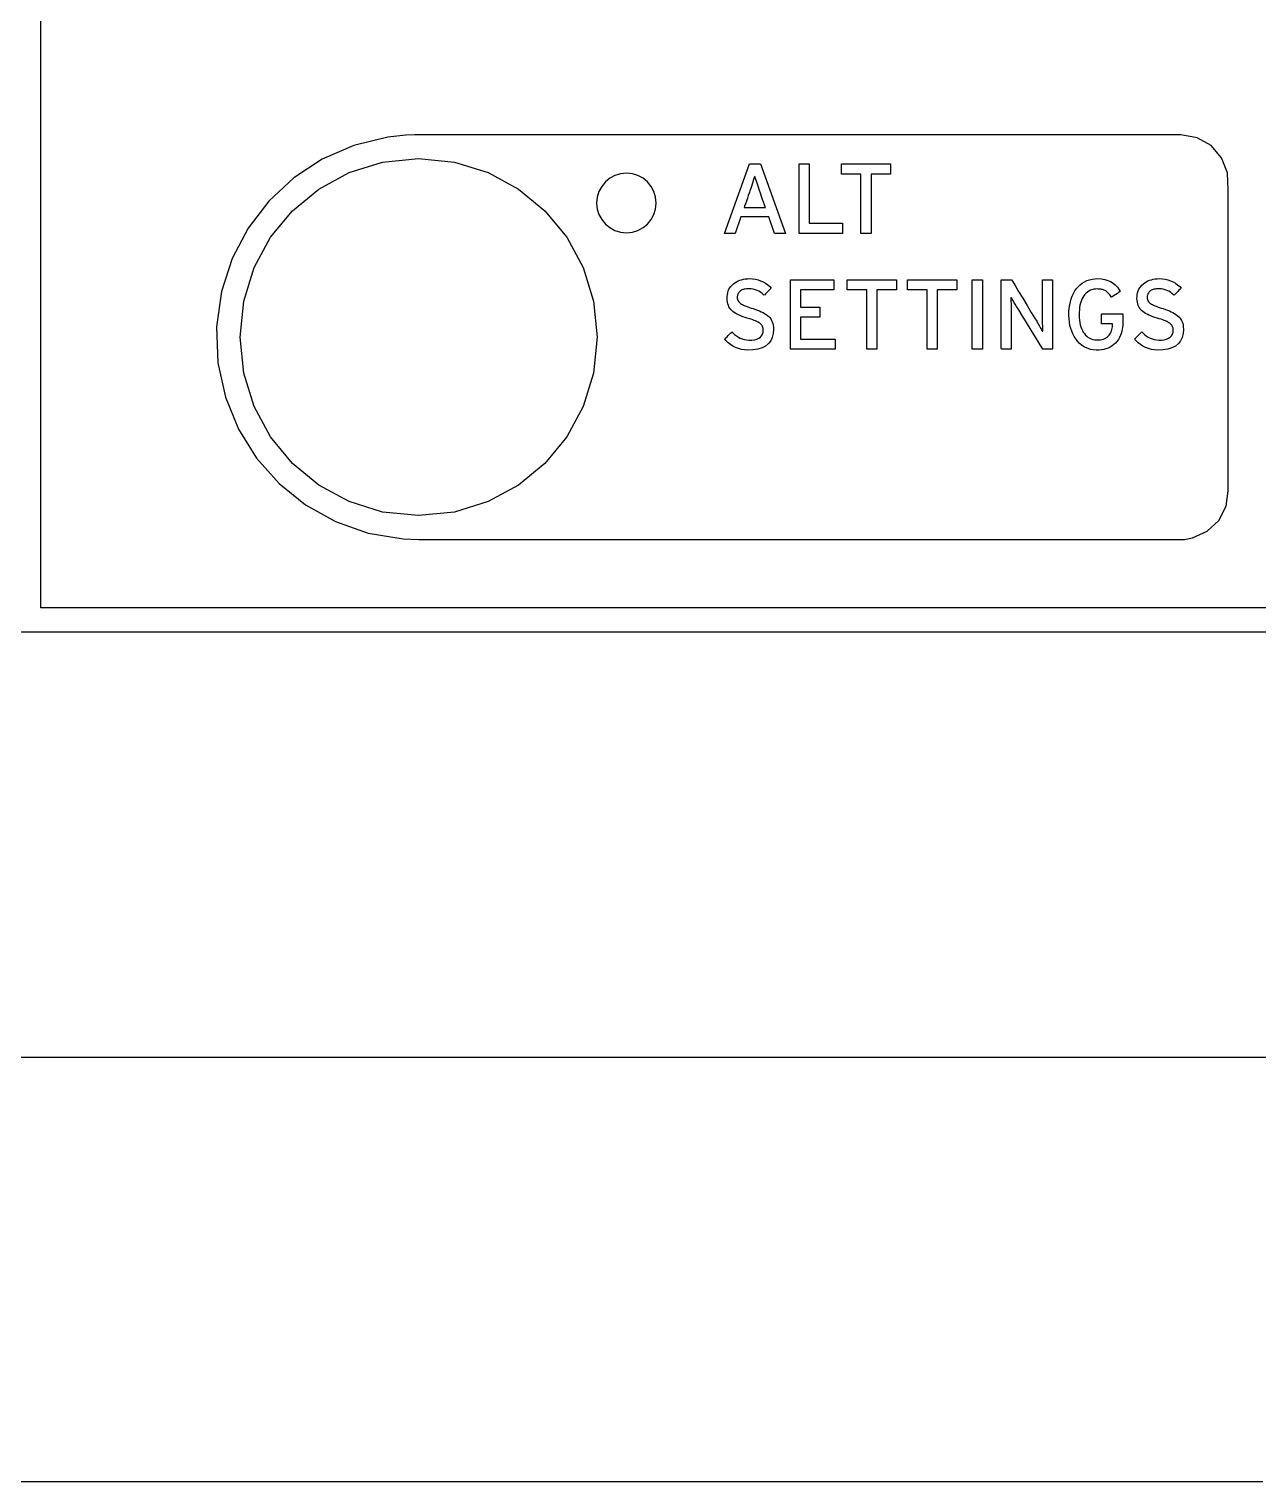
# Model space of a CAD drawing. Extents: x 1 to 47.7, y 0.2 to 33.4.
# Drawn here: x 14.345 to 16.41, y 9.35 to 11.791 of the extents above; entities that cross this region are included whole.
import ezdxf

# ---------------------------------------------------------------- set-up
doc = ezdxf.new("R2010")
doc.units = 0
doc.header["$MEASUREMENT"] = 0
for name, color, linetype in [('3_1__HORIZONTAL_RACK__H', 7, 'CONTINUOUS'), ('3_2__HORIZONTAL_PANEL__3', 7, 'CONTINUOUS'), ('6_0____DWG', 7, 'CONTINUOUS')]:
    doc.layers.add(name, color=color, linetype=linetype)

msp = doc.modelspace()

# ---------------------------------------------------------------- linework, layer by layer
at = {"layer": '3_1__HORIZONTAL_RACK__H'}
msp.add_lwpolyline([(12.9108, 10.0636), (13.3143, 10.0636), (13.5151, 10.0636), (13.7153, 10.0636), (13.9147, 10.0636), (14.1132, 10.0636), (14.3107, 10.0636), (14.5071, 10.0636), (14.7023, 10.0636), (14.8963, 10.0636), (15.0888, 10.0636), (15.2799, 10.0636), (15.4693, 10.0636), (15.6571, 10.0636), (15.8431, 10.0636), (16.0273, 10.0636), (16.2094, 10.0636), (16.3895, 10.0636), (16.4787, 10.0636)], dxfattribs=at)
at = {"layer": '3_2__HORIZONTAL_PANEL__3'}
msp.add_lwpolyline([(16.4182, 9.35), (16.3143, 9.35), (16.2098, 9.35), (16.1048, 9.35), (15.9994, 9.35), (15.8934, 9.35), (15.6801, 9.35), (15.465, 9.35), (15.2482, 9.35), (15.0299, 9.35), (14.8101, 9.35), (14.5889, 9.35), (14.3666, 9.35), (14.1431, 9.35), (13.9186, 9.35), (13.6932, 9.35), (13.4671, 9.35), (13.2403, 9.35), (13.0129, 9.35), (12.5569, 9.35)], dxfattribs=at)
at = {"layer": '6_0____DWG'}
for points in [[(16.5957, 10.8185), (16.3213, 10.8185), (16.047, 10.8185), (15.7774, 10.8185), (15.646, 10.8185), (15.5176, 10.8185), (15.3928, 10.8185), (15.2722, 10.8185), (15.1565, 10.8185), (15.0462, 10.8185), (14.942, 10.8185), (14.8444, 10.8185), (14.7541, 10.8185), (14.6716, 10.8185), (14.5976, 10.8185), (14.5327, 10.8185), (14.5038, 10.8185), (14.4774, 10.8185), (14.4536, 10.8185), (14.4325, 10.8185), (14.414, 10.8185), (14.3984, 10.8185), (14.3856, 10.8185), (14.3758, 10.8185), (14.369, 10.8185), (14.3653, 10.8185), (14.3645, 10.8187), (14.3645, 10.8211), (14.3645, 10.8265), (14.3645, 10.8347), (14.3645, 10.8457), (14.3645, 10.8593), (14.3645, 10.8756), (14.3645, 10.8944), (14.3645, 10.9157), (14.3645, 10.9395), (14.3645, 10.9938), (14.3645, 11.057), (14.3645, 11.1284), (14.3645, 11.2075), (14.3645, 11.2937), (14.3645, 11.3865), (14.3645, 11.4853), (14.3645, 11.5894), (14.3645, 11.6985), (14.3645, 11.8118)], [(15.5974, 11.4478), (15.5876, 11.4755), (15.5409, 11.4755), (15.5312, 11.4478), (15.5131, 11.4478), (15.5551, 11.5645), (15.5736, 11.5645), (15.6161, 11.4478), (15.5974, 11.4478)], [(15.6387, 11.4478), (15.6387, 11.5645), (15.6556, 11.5645), (15.6556, 11.4649), (15.7119, 11.4649), (15.7119, 11.4478), (15.6387, 11.4478)], [(15.7596, 11.5474), (15.7596, 11.4478), (15.7427, 11.4478), (15.7427, 11.5474), (15.7098, 11.5474), (15.7098, 11.5645), (15.7926, 11.5645), (15.7926, 11.5474), (15.7596, 11.5474)], [(15.6243, 11.2534), (15.6243, 11.37), (15.6971, 11.37), (15.6971, 11.3531), (15.6412, 11.3531), (15.6412, 11.3241), (15.6737, 11.3241), (15.6737, 11.3072), (15.6412, 11.3072), (15.6412, 11.2703), (15.6996, 11.2703), (15.6996, 11.2534), (15.6243, 11.2534)], [(15.7695, 11.3529), (15.7695, 11.2534), (15.7526, 11.2534), (15.7526, 11.3529), (15.7196, 11.3529), (15.7196, 11.37), (15.8025, 11.37), (15.8025, 11.3529), (15.7695, 11.3529)], [(15.8706, 11.3529), (15.8706, 11.2534), (15.8537, 11.2534), (15.8537, 11.3529), (15.8208, 11.3529), (15.8208, 11.37), (15.9036, 11.37), (15.9036, 11.3529), (15.8706, 11.3529)], [(15.9298, 11.2534), (15.9298, 11.37), (15.9467, 11.37), (15.9467, 11.2534), (15.9298, 11.2534)], [(14.2735, 10.7785), (14.4084, 10.7785), (14.5422, 10.7785), (14.6748, 10.7785), (14.8062, 10.7785), (14.9362, 10.7785), (15.0648, 10.7785), (15.1919, 10.7785), (15.3176, 10.7785), (15.4415, 10.7785), (15.5639, 10.7785), (15.6844, 10.7785), (15.8032, 10.7785), (15.92, 10.7785), (16.0349, 10.7785), (16.1478, 10.7785), (16.2586, 10.7785), (16.3672, 10.7785), (16.4735, 10.7785)]]:
    msp.add_lwpolyline(points, dxfattribs=at)
for points in [[(16.2801, 11.6136), (16.269, 11.6136), (16.2375, 11.6136), (16.188, 11.6136), (16.123, 11.6136), (16.0452, 11.6136), (15.9569, 11.6136), (15.7591, 11.6136), (15.5499, 11.6136), (15.3493, 11.6136), (15.2585, 11.6136), (15.1774, 11.6136), (15.1085, 11.6136), (15.0543, 11.6136), (15.0174, 11.6136), (15.0002, 11.6136), (14.9927, 11.6135), (14.9775, 11.6129), (14.9476, 11.6097), (14.8904, 11.5957), (14.8373, 11.5725), (14.7895, 11.541), (14.7477, 11.5021), (14.7129, 11.4567), (14.686, 11.4058), (14.668, 11.3503), (14.6597, 11.291), (14.662, 11.2303), (14.6746, 11.1726), (14.6965, 11.1189), (14.7269, 11.0703), (14.7648, 11.0276), (14.8093, 10.9917), (14.8595, 10.9637), (14.9144, 10.9443), (14.9732, 10.9346), (14.9995, 10.9336), (15.0137, 10.9336), (15.0479, 10.9336), (15.0998, 10.9336), (15.1667, 10.9336), (15.2462, 10.9336), (15.3358, 10.9336), (15.4329, 10.9336), (15.6397, 10.9336), (15.8465, 10.9336), (15.9436, 10.9336), (16.0331, 10.9336), (16.1126, 10.9336), (16.1796, 10.9336), (16.2314, 10.9336), (16.2657, 10.9336), (16.2799, 10.9336), (16.2862, 10.9338), (16.3001, 10.9361), (16.3248, 10.9473), (16.3442, 10.9657), (16.3565, 10.9898), (16.3601, 11.0151), (16.3601, 11.0245), (16.3601, 11.0415), (16.3601, 11.0948), (16.3601, 11.1668), (16.3601, 11.2492), (16.3601, 11.413), (16.3601, 11.4779), (16.3601, 11.5207), (16.3585, 11.5497), (16.3485, 11.5751), (16.331, 11.5953), (16.3076, 11.6087), (16.2801, 11.6136)], [(14.9993, 10.9736), (14.9388, 10.9797), (14.8825, 10.9972), (14.8316, 11.0248), (14.7872, 11.0614), (14.7505, 11.1058), (14.7229, 11.1568), (14.7054, 11.2131), (14.6993, 11.2736), (14.7054, 11.334), (14.7229, 11.3903), (14.7505, 11.4413), (14.7872, 11.4857), (14.8316, 11.5223), (14.8825, 11.55), (14.9388, 11.5675), (14.9993, 11.5736), (15.0598, 11.5675), (15.1161, 11.55), (15.167, 11.5223), (15.2114, 11.4857), (15.2481, 11.4413), (15.2757, 11.3903), (15.2932, 11.334), (15.2993, 11.2736), (15.2932, 11.2131), (15.2757, 11.1568), (15.2481, 11.1058), (15.2114, 11.0614), (15.167, 11.0248), (15.1161, 10.9972), (15.0598, 10.9797)], [(15.3484, 11.4489), (15.3585, 11.45), (15.3679, 11.4529), (15.3764, 11.4575), (15.3838, 11.4636), (15.3899, 11.471), (15.3945, 11.4795), (15.3974, 11.4888), (15.3985, 11.4989), (15.3974, 11.509), (15.3945, 11.5184), (15.3899, 11.5269), (15.3838, 11.5343), (15.3764, 11.5404), (15.3679, 11.545), (15.3585, 11.5479), (15.3484, 11.5489), (15.3384, 11.5479), (15.329, 11.545), (15.3205, 11.5404), (15.3131, 11.5343), (15.307, 11.5269), (15.3024, 11.5184), (15.2995, 11.509), (15.2985, 11.4989), (15.2995, 11.4888), (15.3024, 11.4795), (15.307, 11.471), (15.3131, 11.4636), (15.3205, 11.4575), (15.329, 11.4529), (15.3384, 11.45)], [(15.5729, 11.518), (15.5716, 11.5218), (15.5704, 11.5255), (15.5692, 11.529), (15.5681, 11.5324), (15.567, 11.5356), (15.566, 11.5387), (15.5651, 11.5416), (15.5643, 11.5443), (15.5635, 11.5427), (15.5627, 11.5399), (15.5617, 11.5369), (15.5608, 11.5337), (15.5597, 11.5304), (15.5586, 11.5269), (15.5574, 11.5232), (15.5561, 11.5194), (15.5554, 11.5174), (15.5546, 11.5152), (15.5533, 11.5115), (15.5518, 11.5069), (15.5501, 11.502), (15.5485, 11.4975), (15.5472, 11.4938), (15.5464, 11.4915), (15.5465, 11.4911), (15.5491, 11.4911), (15.5537, 11.4911), (15.5597, 11.4911), (15.5662, 11.4911), (15.5725, 11.4911), (15.5778, 11.4911), (15.5813, 11.4911), (15.5822, 11.4912), (15.5817, 11.4927), (15.5806, 11.4959), (15.5791, 11.5002), (15.5774, 11.505), (15.5757, 11.5098), (15.5743, 11.514), (15.5733, 11.5169)], [(15.5957, 11.2869), (15.5952, 11.2795), (15.5936, 11.273), (15.591, 11.2674), (15.5872, 11.2626), (15.5823, 11.2586), (15.5764, 11.2556), (15.5694, 11.2534), (15.5612, 11.252), (15.5527, 11.2516), (15.5472, 11.252), (15.5419, 11.2529), (15.5369, 11.2543), (15.5321, 11.2561), (15.5276, 11.2583), (15.5234, 11.2611), (15.5195, 11.2642), (15.5158, 11.2679), (15.5137, 11.2704), (15.5144, 11.2712), (15.5158, 11.2725), (15.5176, 11.2743), (15.5197, 11.2764), (15.5217, 11.2784), (15.5235, 11.2802), (15.5249, 11.2816), (15.5257, 11.2824), (15.5274, 11.2807), (15.5304, 11.278), (15.5334, 11.2756), (15.5366, 11.2736), (15.5399, 11.2719), (15.5433, 11.2706), (15.5469, 11.2696), (15.5505, 11.2689), (15.5543, 11.2686), (15.5591, 11.2687), (15.5636, 11.2693), (15.5676, 11.2703), (15.5709, 11.2717), (15.5737, 11.2736), (15.5758, 11.2759), (15.5773, 11.2786), (15.5783, 11.2818), (15.5786, 11.2854), (15.5785, 11.287), (15.5783, 11.2885), (15.578, 11.2898), (15.5775, 11.2911), (15.5769, 11.2924), (15.5761, 11.2936), (15.5752, 11.2947), (15.5741, 11.2958), (15.5729, 11.2968), (15.5714, 11.2978), (15.5697, 11.2987), (15.5679, 11.2997), (15.5657, 11.3007), (15.5634, 11.3016), (15.5609, 11.3026), (15.5581, 11.3035), (15.5551, 11.3044), (15.5517, 11.3054), (15.5479, 11.3066), (15.5443, 11.3078), (15.5409, 11.3091), (15.5378, 11.3105), (15.5349, 11.3119), (15.5322, 11.3134), (15.5297, 11.3149), (15.5275, 11.3165), (15.5255, 11.3182), (15.5238, 11.32), (15.5222, 11.322), (15.5209, 11.3242), (15.5198, 11.3266), (15.519, 11.3293), (15.5183, 11.3321), (15.5179, 11.3352), (15.5177, 11.3384), (15.5178, 11.3418), (15.5182, 11.3451), (15.5188, 11.3482), (15.5197, 11.3511), (15.5209, 11.3539), (15.5224, 11.3565), (15.5241, 11.3589), (15.5262, 11.3611), (15.5284, 11.3632), (15.5309, 11.365), (15.5334, 11.3666), (15.5361, 11.368), (15.5389, 11.3692), (15.5419, 11.3701), (15.5451, 11.3709), (15.5483, 11.3714), (15.5518, 11.3718), (15.5555, 11.3719), (15.5604, 11.3716), (15.5652, 11.3709), (15.5698, 11.3699), (15.5741, 11.3684), (15.5783, 11.3665), (15.5822, 11.3642), (15.586, 11.3616), (15.5896, 11.3585), (15.5919, 11.356), (15.5913, 11.3553), (15.59, 11.354), (15.5882, 11.3522), (15.5862, 11.3501), (15.5842, 11.348), (15.5824, 11.3461), (15.5809, 11.3446), (15.5801, 11.3438), (15.5789, 11.3448), (15.5764, 11.3471), (15.5738, 11.349), (15.571, 11.3507), (15.5681, 11.3521), (15.565, 11.3532), (15.5618, 11.354), (15.5584, 11.3545), (15.5549, 11.3548), (15.5522, 11.3548), (15.5501, 11.3546), (15.5482, 11.3543), (15.5464, 11.354), (15.5447, 11.3536), (15.5432, 11.353), (15.5418, 11.3524), (15.5405, 11.3516), (15.5394, 11.3508), (15.5385, 11.3498), (15.5376, 11.3488), (15.5368, 11.3477), (15.5362, 11.3466), (15.5357, 11.3454), (15.5353, 11.3442), (15.535, 11.3429), (15.5348, 11.3416), (15.5348, 11.3403), (15.5348, 11.3396), (15.5349, 11.3389), (15.5349, 11.3383), (15.535, 11.3377), (15.5352, 11.3371), (15.5353, 11.3365), (15.5355, 11.336), (15.5357, 11.3355), (15.536, 11.3349), (15.5362, 11.3344), (15.5366, 11.3338), (15.537, 11.3333), (15.5374, 11.3328), (15.5379, 11.3322), (15.5384, 11.3317), (15.5389, 11.3312), (15.5395, 11.3307), (15.5405, 11.33), (15.5419, 11.3291), (15.5435, 11.3282), (15.5454, 11.3273), (15.5475, 11.3263), (15.5499, 11.3254), (15.5524, 11.3244), (15.5552, 11.3234), (15.5583, 11.3225), (15.5618, 11.3214), (15.5655, 11.3202), (15.5689, 11.319), (15.5721, 11.3176), (15.5752, 11.3162), (15.5781, 11.3148), (15.5808, 11.3133), (15.5833, 11.3117), (15.5855, 11.31), (15.5876, 11.3083), (15.5895, 11.3063), (15.5911, 11.3041), (15.5925, 11.3017), (15.5936, 11.2992), (15.5945, 11.2964), (15.5951, 11.2934), (15.5955, 11.2902)], [(16.0483, 11.2534), (16.0467, 11.2561), (16.0423, 11.2632), (16.036, 11.2734), (16.0286, 11.2855), (16.0209, 11.298), (16.0137, 11.3097), (16.0078, 11.3192), (16.0041, 11.3251), (16.003, 11.3271), (16.0019, 11.3289), (16.0008, 11.3307), (15.9998, 11.3324), (15.9988, 11.3341), (15.9978, 11.3357), (15.9969, 11.3373), (15.996, 11.3388), (15.9952, 11.3402), (15.9948, 11.3393), (15.9948, 11.3365), (15.9948, 11.3336), (15.9949, 11.3306), (15.9949, 11.3275), (15.9949, 11.3244), (15.9949, 11.3211), (15.995, 11.3178), (15.995, 11.3143), (15.995, 11.3122), (15.995, 11.3068), (15.995, 11.2986), (15.995, 11.2888), (15.995, 11.2784), (15.995, 11.2686), (15.995, 11.2605), (15.995, 11.255), (15.995, 11.2534), (15.9942, 11.2534), (15.9925, 11.2534), (15.9901, 11.2534), (15.9874, 11.2534), (15.9846, 11.2534), (15.982, 11.2534), (15.98, 11.2534), (15.9788, 11.2534), (15.9786, 11.2542), (15.9786, 11.2618), (15.9786, 11.2755), (15.9786, 11.2933), (15.9786, 11.3131), (15.9786, 11.3328), (15.9786, 11.3501), (15.9786, 11.3631), (15.9786, 11.3696), (15.9789, 11.37), (15.9803, 11.37), (15.9826, 11.37), (15.9853, 11.37), (15.9883, 11.37), (15.9911, 11.37), (15.9935, 11.37), (15.9952, 11.37), (15.9958, 11.37), (15.9974, 11.3674), (16.0016, 11.3605), (16.0076, 11.3505), (16.0147, 11.3388), (16.022, 11.3266), (16.0289, 11.3152), (16.0344, 11.306), (16.038, 11.3002), (16.0391, 11.2982), (16.0404, 11.296), (16.0416, 11.2939), (16.0428, 11.2919), (16.0439, 11.29), (16.0449, 11.2881), (16.0459, 11.2863), (16.0469, 11.2846), (16.0478, 11.283), (16.0481, 11.2839), (16.0481, 11.2868), (16.0481, 11.2898), (16.0481, 11.2928), (16.048, 11.296), (16.048, 11.2992), (16.048, 11.3025), (16.048, 11.3059), (16.048, 11.3093), (16.048, 11.3115), (16.048, 11.3169), (16.048, 11.325), (16.048, 11.3348), (16.048, 11.3451), (16.048, 11.3548), (16.048, 11.363), (16.048, 11.3684), (16.048, 11.37), (16.0488, 11.37), (16.0505, 11.37), (16.0529, 11.37), (16.0556, 11.37), (16.0584, 11.37), (16.061, 11.37), (16.063, 11.37), (16.0642, 11.37), (16.0644, 11.3692), (16.0644, 11.3616), (16.0644, 11.3479), (16.0644, 11.3301), (16.0644, 11.3103), (16.0644, 11.2906), (16.0644, 11.2733), (16.0644, 11.2603), (16.0644, 11.2538), (16.0641, 11.2534), (16.0628, 11.2534), (16.0607, 11.2534), (16.0581, 11.2534), (16.0554, 11.2534), (16.0527, 11.2534), (16.0505, 11.2534), (16.0489, 11.2534)], [(16.1829, 11.299), (16.1827, 11.294), (16.1822, 11.2893), (16.1814, 11.2848), (16.1804, 11.2806), (16.179, 11.2767), (16.1773, 11.2731), (16.1753, 11.2697), (16.173, 11.2665), (16.1704, 11.2637), (16.1676, 11.2611), (16.1646, 11.2588), (16.1614, 11.2568), (16.1581, 11.2551), (16.1545, 11.2538), (16.1507, 11.2527), (16.1468, 11.252), (16.1426, 11.2516), (16.1381, 11.2516), (16.1332, 11.252), (16.1287, 11.2529), (16.1244, 11.2542), (16.1203, 11.2559), (16.1165, 11.2581), (16.1129, 11.2606), (16.1096, 11.2636), (16.1065, 11.267), (16.1036, 11.2707), (16.1011, 11.2746), (16.0988, 11.2789), (16.0969, 11.2834), (16.0953, 11.2882), (16.094, 11.2933), (16.0931, 11.2987), (16.0925, 11.3044), (16.0922, 11.3103), (16.0923, 11.3163), (16.0928, 11.3221), (16.0935, 11.3276), (16.0946, 11.3329), (16.0961, 11.3379), (16.0979, 11.3426), (16.0999, 11.347), (16.1024, 11.3511), (16.1051, 11.355), (16.1081, 11.3585), (16.1113, 11.3617), (16.1147, 11.3644), (16.1185, 11.3666), (16.1224, 11.3685), (16.1266, 11.37), (16.131, 11.371), (16.1357, 11.3717), (16.1408, 11.3719), (16.1468, 11.3715), (16.1523, 11.3705), (16.1574, 11.369), (16.162, 11.367), (16.1663, 11.3644), (16.1701, 11.3612), (16.1736, 11.3575), (16.1766, 11.3532), (16.1783, 11.3501), (16.1774, 11.3495), (16.1758, 11.3484), (16.1736, 11.347), (16.1711, 11.3454), (16.1686, 11.3439), (16.1664, 11.3424), (16.1646, 11.3413), (16.1636, 11.3407), (16.163, 11.3414), (16.162, 11.343), (16.161, 11.3444), (16.16, 11.3457), (16.1589, 11.347), (16.1578, 11.3482), (16.1567, 11.3492), (16.1555, 11.3502), (16.1543, 11.3511), (16.1531, 11.3518), (16.1517, 11.3524), (16.1503, 11.3529), (16.1488, 11.3534), (16.1472, 11.3538), (16.1456, 11.3541), (16.1438, 11.3543), (16.142, 11.3544), (16.1401, 11.3545), (16.137, 11.3543), (16.1339, 11.3539), (16.1309, 11.3532), (16.1282, 11.3522), (16.1256, 11.3509), (16.1232, 11.3493), (16.121, 11.3475), (16.119, 11.3453), (16.1171, 11.3429), (16.1155, 11.3402), (16.114, 11.3372), (16.1127, 11.3341), (16.1117, 11.3307), (16.1108, 11.3271), (16.1102, 11.3232), (16.1097, 11.3192), (16.1095, 11.3149), (16.1094, 11.3105), (16.1096, 11.3062), (16.1099, 11.3021), (16.1105, 11.2982), (16.1113, 11.2945), (16.1123, 11.2911), (16.1134, 11.2879), (16.1148, 11.2848), (16.1164, 11.282), (16.1182, 11.2794), (16.1201, 11.2771), (16.1223, 11.275), (16.1246, 11.2732), (16.1271, 11.2718), (16.1297, 11.2706), (16.1326, 11.2698), (16.1356, 11.2692), (16.1388, 11.2689), (16.142, 11.269), (16.1449, 11.2693), (16.1476, 11.2698), (16.1501, 11.2704), (16.1524, 11.2713), (16.1545, 11.2724), (16.1564, 11.2736), (16.1581, 11.2751), (16.1596, 11.2768), (16.1609, 11.2785), (16.162, 11.2804), (16.163, 11.2823), (16.1638, 11.2843), (16.1645, 11.2863), (16.165, 11.2885), (16.1654, 11.2907), (16.1656, 11.293), (16.1657, 11.2952), (16.1657, 11.2952), (16.1657, 11.2953), (16.1657, 11.2954), (16.1657, 11.2954), (16.1657, 11.2955), (16.1657, 11.2956), (16.1657, 11.2957), (16.1657, 11.2957), (16.1656, 11.2957), (16.1647, 11.2957), (16.1627, 11.2957), (16.16, 11.2957), (16.157, 11.2957), (16.1539, 11.2957), (16.151, 11.2957), (16.1488, 11.2957), (16.1474, 11.2957), (16.1472, 11.2958), (16.1472, 11.2969), (16.1472, 11.2988), (16.1472, 11.3014), (16.1472, 11.3042), (16.1472, 11.307), (16.1472, 11.3095), (16.1472, 11.3114), (16.1472, 11.3124), (16.1477, 11.3125), (16.1504, 11.3125), (16.1548, 11.3125), (16.1603, 11.3125), (16.1664, 11.3125), (16.1723, 11.3125), (16.1774, 11.3125), (16.1811, 11.3125), (16.1829, 11.3125), (16.1829, 11.3121), (16.1829, 11.311), (16.1829, 11.3092), (16.1829, 11.3071), (16.1829, 11.3048), (16.1829, 11.3026), (16.1829, 11.3008), (16.1829, 11.2995)], [(16.2845, 11.2869), (16.2841, 11.2795), (16.2825, 11.273), (16.2798, 11.2674), (16.2761, 11.2626), (16.2712, 11.2586), (16.2653, 11.2556), (16.2582, 11.2534), (16.2501, 11.252), (16.2416, 11.2516), (16.2361, 11.252), (16.2308, 11.2529), (16.2257, 11.2543), (16.221, 11.2561), (16.2165, 11.2583), (16.2123, 11.2611), (16.2083, 11.2642), (16.2047, 11.2679), (16.2026, 11.2704), (16.2033, 11.2712), (16.2047, 11.2725), (16.2065, 11.2743), (16.2085, 11.2764), (16.2106, 11.2784), (16.2124, 11.2802), (16.2138, 11.2816), (16.2146, 11.2824), (16.2163, 11.2807), (16.2192, 11.278), (16.2223, 11.2756), (16.2255, 11.2736), (16.2288, 11.2719), (16.2322, 11.2706), (16.2357, 11.2696), (16.2394, 11.2689), (16.2431, 11.2686), (16.2479, 11.2687), (16.2525, 11.2693), (16.2564, 11.2703), (16.2598, 11.2717), (16.2625, 11.2736), (16.2647, 11.2759), (16.2662, 11.2786), (16.2672, 11.2818), (16.2675, 11.2854), (16.2674, 11.287), (16.2672, 11.2885), (16.2669, 11.2898), (16.2664, 11.2911), (16.2657, 11.2924), (16.265, 11.2936), (16.264, 11.2947), (16.263, 11.2958), (16.2618, 11.2968), (16.2603, 11.2978), (16.2586, 11.2987), (16.2567, 11.2997), (16.2546, 11.3007), (16.2523, 11.3016), (16.2498, 11.3026), (16.247, 11.3035), (16.244, 11.3044), (16.2406, 11.3054), (16.2368, 11.3066), (16.2332, 11.3078), (16.2298, 11.3091), (16.2267, 11.3105), (16.2237, 11.3119), (16.2211, 11.3134), (16.2186, 11.3149), (16.2164, 11.3165), (16.2144, 11.3182), (16.2127, 11.32), (16.2111, 11.322), (16.2098, 11.3242), (16.2087, 11.3266), (16.2078, 11.3293), (16.2072, 11.3321), (16.2068, 11.3352), (16.2066, 11.3384), (16.2067, 11.3418), (16.2071, 11.3451), (16.2077, 11.3482), (16.2086, 11.3511), (16.2098, 11.3539), (16.2113, 11.3565), (16.213, 11.3589), (16.215, 11.3611), (16.2173, 11.3632), (16.2197, 11.365), (16.2223, 11.3666), (16.225, 11.368), (16.2278, 11.3692), (16.2308, 11.3701), (16.234, 11.3709), (16.2372, 11.3714), (16.2407, 11.3718), (16.2444, 11.3719), (16.2493, 11.3716), (16.2541, 11.3709), (16.2587, 11.3699), (16.263, 11.3684), (16.2672, 11.3665), (16.2711, 11.3642), (16.2749, 11.3616), (16.2784, 11.3585), (16.2808, 11.356), (16.2802, 11.3553), (16.2789, 11.354), (16.2771, 11.3522), (16.2751, 11.3501), (16.2731, 11.348), (16.2713, 11.3461), (16.2698, 11.3446), (16.269, 11.3438), (16.2677, 11.3448), (16.2653, 11.3471), (16.2627, 11.349), (16.2599, 11.3507), (16.257, 11.3521), (16.2539, 11.3532), (16.2507, 11.354), (16.2473, 11.3545), (16.2437, 11.3548), (16.2411, 11.3548), (16.239, 11.3546), (16.237, 11.3543), (16.2352, 11.354), (16.2336, 11.3536), (16.2321, 11.353), (16.2307, 11.3524), (16.2294, 11.3516), (16.2283, 11.3508), (16.2273, 11.3498), (16.2265, 11.3488), (16.2257, 11.3477), (16.2251, 11.3466), (16.2246, 11.3454), (16.2242, 11.3442), (16.2239, 11.3429), (16.2237, 11.3416), (16.2237, 11.3403), (16.2237, 11.3396), (16.2237, 11.3389), (16.2238, 11.3383), (16.2239, 11.3377), (16.224, 11.3371), (16.2242, 11.3365), (16.2244, 11.336), (16.2246, 11.3355), (16.2248, 11.3349), (16.2251, 11.3344), (16.2255, 11.3338), (16.2258, 11.3333), (16.2263, 11.3328), (16.2267, 11.3322), (16.2273, 11.3317), (16.2278, 11.3312), (16.2284, 11.3307), (16.2293, 11.33), (16.2308, 11.3291), (16.2324, 11.3282), (16.2343, 11.3273), (16.2364, 11.3263), (16.2388, 11.3254), (16.2413, 11.3244), (16.2441, 11.3234), (16.2471, 11.3225), (16.2507, 11.3214), (16.2543, 11.3202), (16.2578, 11.319), (16.261, 11.3176), (16.2641, 11.3162), (16.267, 11.3148), (16.2696, 11.3133), (16.2721, 11.3117), (16.2744, 11.31), (16.2765, 11.3083), (16.2784, 11.3063), (16.28, 11.3041), (16.2813, 11.3017), (16.2825, 11.2992), (16.2834, 11.2964), (16.284, 11.2934), (16.2844, 11.2902)]]:
    msp.add_lwpolyline(points, close=True, dxfattribs=at)

doc.saveas('drawing.dxf')
